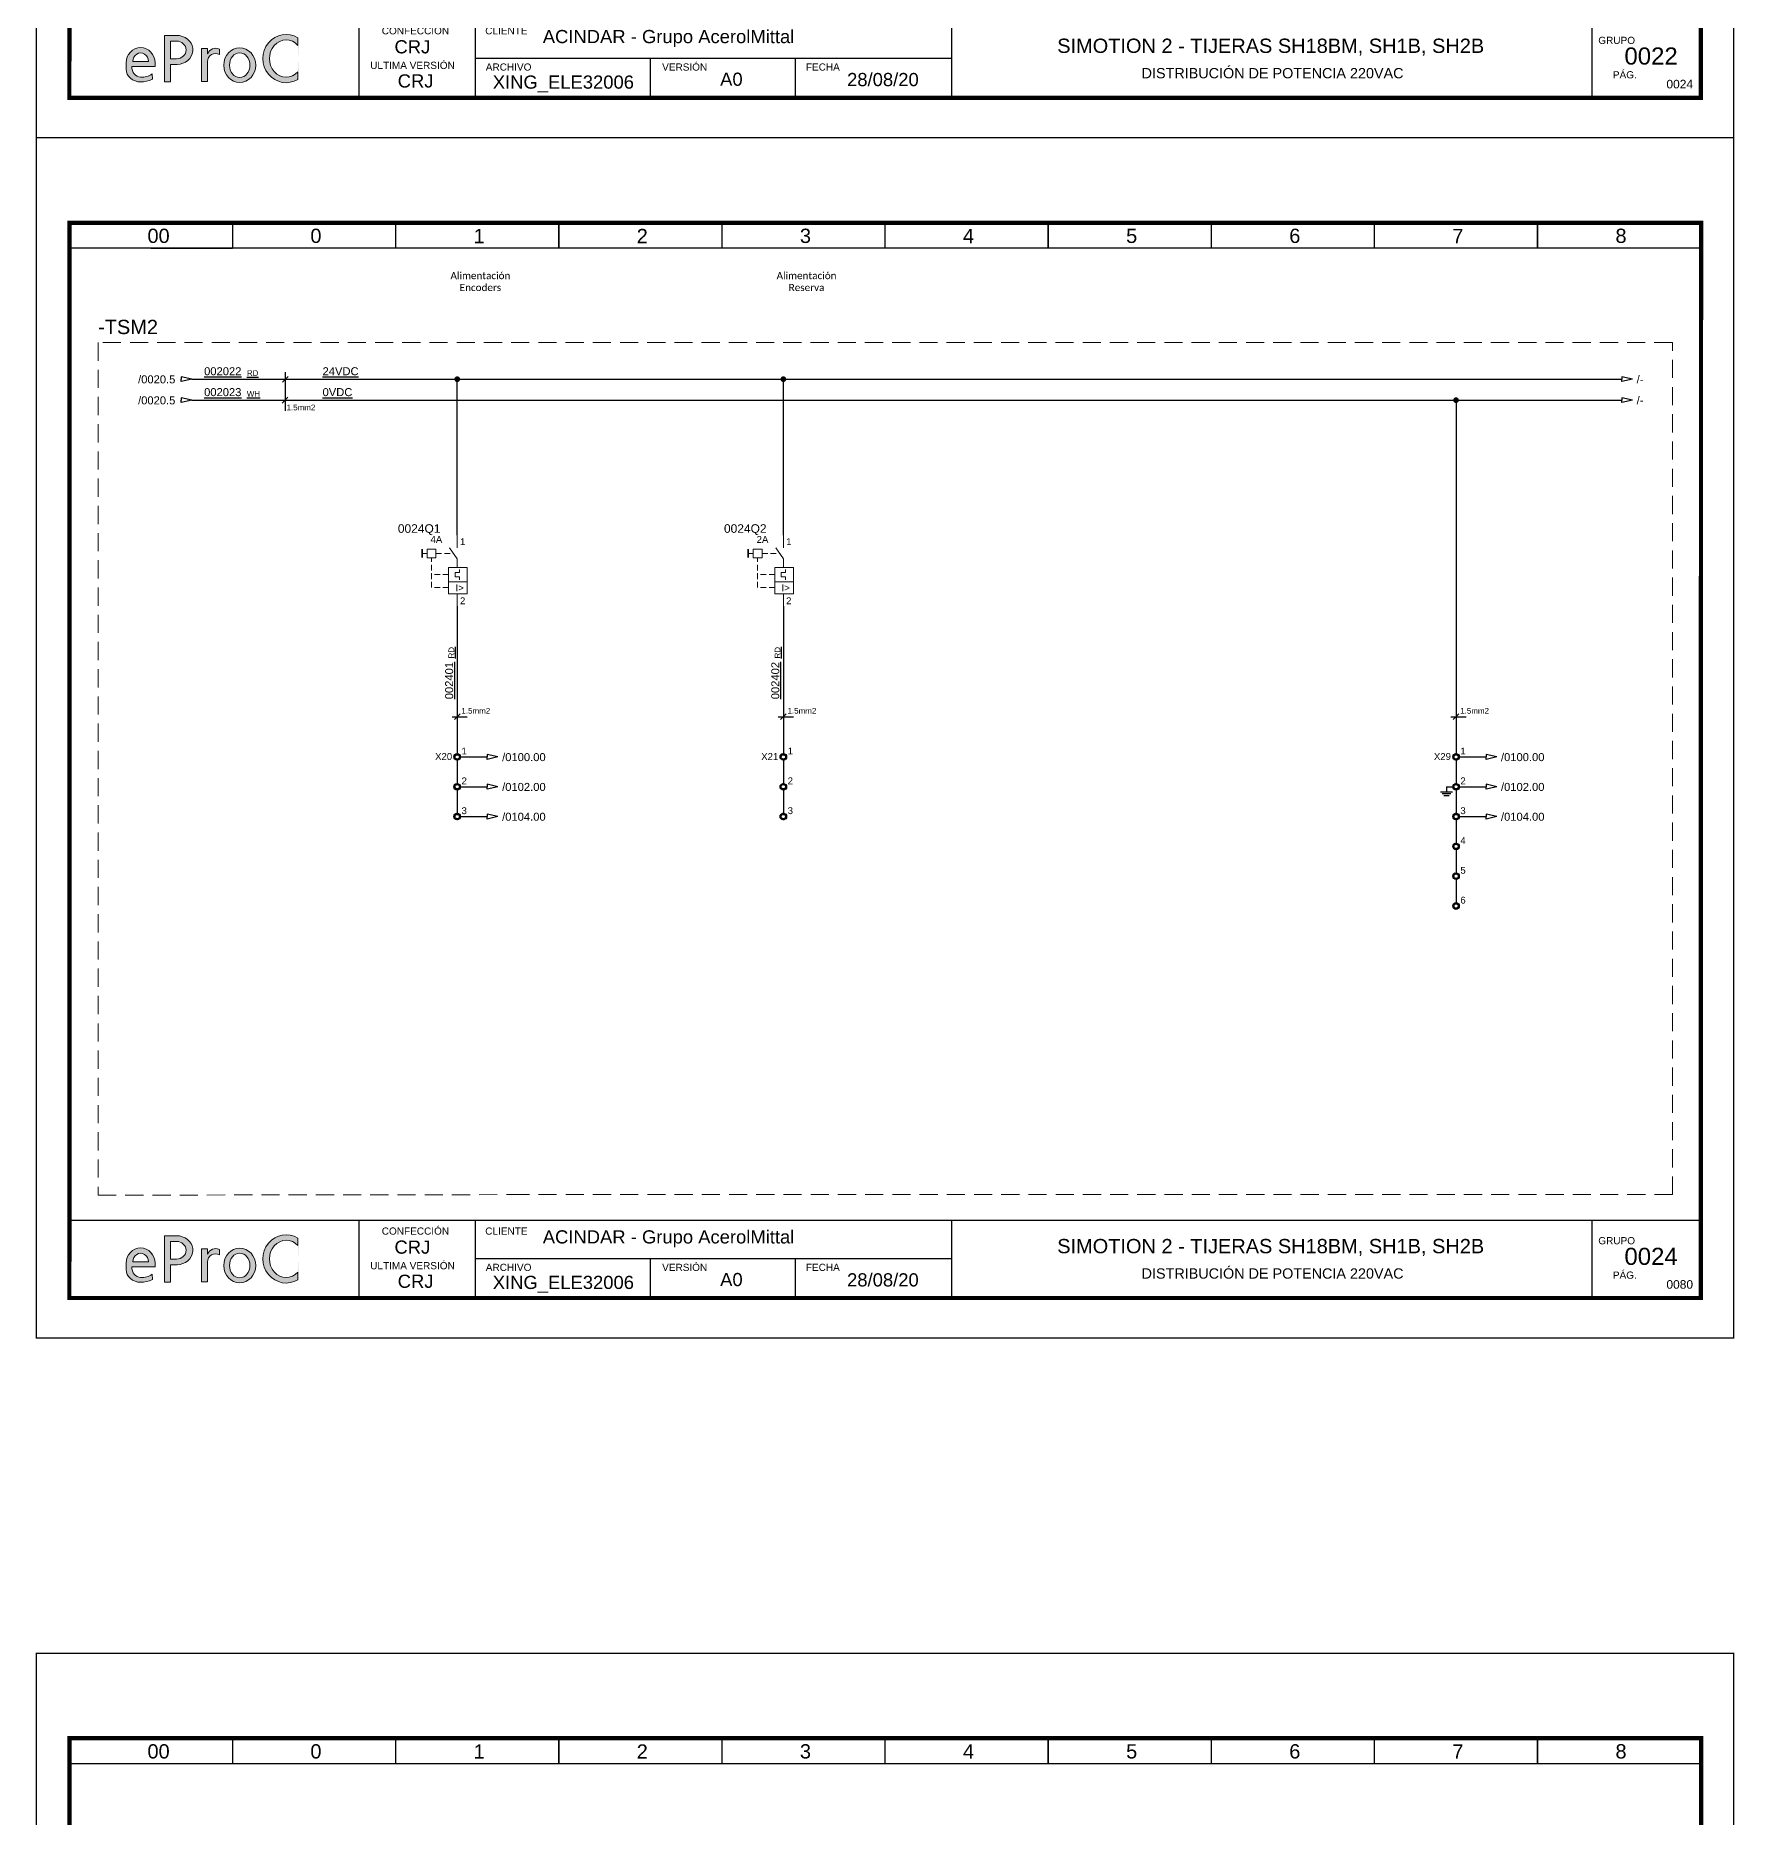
# Model space of a CAD drawing. Header units: millimetres. Extents: x -5035 to 14510, y -7775 to 12.
# Drawn here: x 389.8 to 687, y -2168.1 to -1856.4 of the extents above; entities that cross this region are included whole.
import ezdxf
from ezdxf.enums import TextEntityAlignment as Align

# ---------------------------------------------------------------- set-up
doc = ezdxf.new("R2010")
doc.units = ezdxf.units.MM
for name, pattern in [('DASHED', [0.75, 0.5, -0.25]), ('DASHEDX2', [1.5, 1, -0.5]), ('HIDDEN2', [4.762499999999999, 3.175, -1.5875])]:
    doc.linetypes.add(name, pattern=pattern)
for name, color, linetype, lineweight in [('07 - FISICO', 6, 'Continuous', 25), ('Cables eProC', 81, 'Continuous', 25), ('eProC - L2', 41, 'Continuous', 20), ('Referencias eProC', 61, 'Continuous', 25), ('Rótulo eProC', 222, 'Continuous', 25), ('Textos eProC', 41, 'Continuous', 25)]:
    doc.layers.add(name, color=color, linetype=linetype, lineweight=lineweight)
doc.layers.add('TEXTOS', color=150, linetype='Continuous')
doc.styles.get("Standard").update_dxf_attribs({"font": 'arial.ttf'})

# ---------------------------------------------------------------- blocks, each defined once
blk = doc.blocks.new('eProC - Rótulo')
at = {"layer": 'eProC - L2', "lineweight": 0}
h = blk.add_hatch(color=256, dxfattribs=at)
h.dxf.hatch_style = 1
edge = h.paths.add_edge_path()
edge.add_ellipse((18.25213672028826, -196.9261742999511), major_axis=(0, 2.69398394157768), ratio=0.9394639537380453, start_angle=270, end_angle=450)
edge.add_line((15.721235915227, -196.9261742999488), (15.721235915227, -198.0262406689194))
edge.add_ellipse((18.25213672028826, -198.0262406689176), major_axis=(-2.530900805061371, 0), ratio=0.8765219452336325, start_angle=0, end_angle=90.00000003045925)
edge.add_arc((18.27335383050047, -195.5607843947532), 4.683894425901206, 269.7404606443341, 295.7776069626162)
edge.add_line((20.31028205640587, -199.7785788889764), (20.29822599010674, -198.8274645321544))
edge.add_arc((18.53107238730183, -196.3659306924278), 3.030178328089625, 264.718299702173, 305.6748497988437, ccw=False)
edge.add_ellipse((18.25213672028826, -197.5293953656246), major_axis=(0, -1.853847971147125), ratio=0.8438195784126398, start_angle=270, end_angle=360, ccw=False)
edge.add_line((16.68782350683375, -197.5293953656246), (20.78303752534953, -197.5293953656246))
edge.add_line((20.78303752534953, -197.5293953656246), (20.78303752534964, -196.9261742999511))
edge = h.paths.add_edge_path(flags=16)
edge.add_line((19.61407906036493, -196.6747056132363), (16.8901943802116, -196.6747056132363))
edge.add_ellipse((18.25213672028826, -196.6524970348587), major_axis=(0, 1.493762606582783), ratio=0.9118536529786326, start_angle=269.14812120263406, end_angle=450.85187879736594, ccw=False)
edge = h.paths.add_edge_path()
edge.add_ellipse((24.53606879678694, -194.6480166949741), major_axis=(2.859551306712874, 0), ratio=0.8879042817777737, start_angle=271.7431843167558, end_angle=440.0131197538371)
edge.add_line((25.03197981647497, -192.1474811884746), (22.43893209419025, -192.1474811884746))
edge.add_line((22.43893209419025, -192.1474811884746), (22.43893209419025, -197.188480772912))
edge.add_line((22.43893209419025, -197.188480772912), (22.43893209419025, -200.2321034925712))
edge.add_line((22.43893209419025, -200.2321034925712), (23.45480529619465, -200.2321034925712))
edge.add_line((23.45480529619465, -200.2321034925712), (23.45480529619465, -197.1858495332467))
edge.add_line((23.45480529619465, -197.1858495332467), (24.62305523908697, -197.1858495332467))
edge = h.paths.add_edge_path(flags=16)
edge.add_line((23.45480529619465, -196.1897923405218), (23.45480529619465, -193.1062410494224))
edge.add_line((23.45480529619465, -193.1062410494224), (24.53606879676522, -193.1062410494224))
edge.add_ellipse((24.53606879678694, -194.6480166949741), major_axis=(1.681458667494562, 0), ratio=0.9169274721736568, start_angle=270, end_angle=450, ccw=False)
edge.add_line((24.53606879683048, -196.1897923405218), (23.45480529619465, -196.1897923405218))
h.paths.add_polyline_path([(28.88337502731326, -200.1686943225809), (29.96274090268548, -200.1686943225809), (29.96274090268548, -196.6621550902314, -0.5790308252155739), (32.03007794970472, -195.4418327159001), (32.03007794970472, -194.4851599634876, 0.4270023526849942), (29.96274090268548, -195.3092403231453), (29.96274090268548, -194.3667890582274), (28.88337502731326, -194.3667890582274)])
edge = h.paths.add_edge_path()
edge.add_ellipse((35.59266709558801, -197.314602608275), major_axis=(0, 3.050109259531877), ratio=0.9167500623092966, start_angle=0, end_angle=360)
edge = h.paths.add_edge_path(flags=16)
edge.add_ellipse((35.59266709558801, -197.314602608275), major_axis=(0, 2.152249407964542), ratio=0.8331707360348017, start_angle=0, end_angle=360)
edge = h.paths.add_edge_path()
edge.add_ellipse((43.71944930917152, -196.1511172593932), major_axis=(0, -3.250497670981453), ratio=0.9018554990975474, start_angle=135.331656941236, end_angle=404.668343058764, ccw=False)
edge.add_line((45.78028465666421, -193.8394023104156), (45.78028465666421, -192.5089534251097))
edge.add_ellipse((43.71944930917152, -196.1511172593932), major_axis=(0, -4.224315765563161), ratio=0.963019127378297, start_angle=149.5633998648684, end_angle=390.4366001351317)
edge.add_line((45.78028465666421, -199.7932810936768), (45.78028465666421, -198.4628322083709))
at = {"layer": 'eProC - L2', "lineweight": 5, "const_width": 0.233}
for points in [[(0, 0), (297, 0), (297, -210.0000000000002), (0, -210), (0, 0)], [(5.783499999999549, -189.4009999999998), (291.2164999999995, -189.4009999999998)], [(56.47486139750822, -202.9226231724861), (56.47486139750822, -189.3236231724859)], [(76.84365215121034, -202.9226231724861), (76.84365215121034, -189.3236231724859)], [(160.1370160879637, -203), (160.1370160879637, -189.4009999999998)], [(76.84365215121034, -196.123123172486), (160.1370160879637, -196.123123172486)], [(107.4632783138395, -202.9226231724861), (107.4632783138395, -196.123123172486)], [(132.7952386088173, -202.9226231724861), (132.7952386088173, -196.123123172486)]]:
    blk.add_lwpolyline(points, dxfattribs=at)
at = {"layer": 'eProC - L2', "lineweight": 40, "const_width": 0.75}
blk.add_lwpolyline([(5.783499999999549, -203), (291.2505000000001, -203), (291.2850000000003, -14.87246776690426), (5.817999999999756, -14.87246776690426)], close=True, dxfattribs=at)
at = {"layer": 'eProC - L2', "lineweight": 5, "const_width": 0.233}
for points in [[(34.34049999999991, -19.30656616285751), (5.783499999999663, -19.30656616285751), (5.783499999999549, -14.87246776690426), (34.34049999999979, -14.87246776690426)], [(62.89750000000026, -19.30656616285751), (34.34050000000002, -19.30656616285751), (34.34049999999979, -14.87246776690426), (62.89750000000004, -14.87246776690426)], [(91.4375, -19.30656616285796), (62.88049999999976, -19.30656616285796), (62.88049999999976, -14.87246776690426), (91.4375, -14.87246776690426)], [(119.9608131526145, -19.30656616285796), (91.40381315261425, -19.30656616285796), (91.40381315261413, -14.87246776690472), (119.9608131526143, -14.87246776690472)], [(148.517813152615, -19.30656616285796), (119.9608131526147, -19.30656616285796), (119.9608131526143, -14.87246776690472), (148.5178131526145, -14.87246776690472)], [(177.0578131526145, -19.30656616285842), (148.5008131526142, -19.30656616285842), (148.5008131526142, -14.87246776690472), (177.0578131526145, -14.87246776690472)], [(205.581126305229, -19.30656616285751), (177.0241263052287, -19.30656616285751), (177.0241263052285, -14.87246776690426), (205.5811263052287, -14.87246776690426)], [(234.1381263052294, -19.30656616285751), (205.5811263052292, -19.30656616285751), (205.5811263052287, -14.87246776690426), (234.138126305229, -14.87246776690426)], [(262.6781263052289, -19.30656616285796), (234.1211263052287, -19.30656616285796), (234.1211263052287, -14.87246776690426), (262.6781263052289, -14.87246776690426)], [(291.2014394578434, -19.30656616285751), (262.6444394578432, -19.30656616285751), (262.644439457843, -14.87246776690426), (291.2014394578432, -14.87246776690426)]]:
    blk.add_lwpolyline(points, close=True, dxfattribs=at)
at = {"layer": 'eProC - L2', "lineweight": 0, "const_width": 0.233}
blk.add_lwpolyline([(272.2141748043123, -203), (272.2141748043123, -189.4009999999998)], dxfattribs=at)
at = {"layer": 'eProC - L2', "lineweight": 0}
for points in [[(22.43893209419025, -197.188480772912), (22.43893209419025, -192.1474811884746), (25.03197981648179, -192.1474811884746)], [(23.45480529619465, -197.188480772912), (23.45480529619465, -200.2321034925712), (22.43893209419025, -200.2321034925712), (22.43893209419025, -192.1474811884746), (23.45480529619465, -192.1474811884746)], [(23.45480529619465, -193.1062410494224), (23.45480529619465, -196.1897923405218)], [(24.5360687967883, -193.1062410494224), (23.45480529619465, -193.1062410494224), (23.45480529619465, -196.1897923405218), (24.5360687967883, -196.1897923405218)], [(45.78028465666421, -192.5089534251097), (45.78028465666421, -193.8394023104156)], [(29.96274090268548, -196.6284768904829), (29.96274090268548, -200.1686943225809), (28.88337502731326, -200.1686943225809), (28.88337502731326, -194.3667890582274), (29.96274090268548, -194.3667890582274), (29.96274090268548, -195.3092403231431)], [(32.03007794970472, -195.4418327159001), (32.03007794970472, -194.4851599634871)], [(15.721235915227, -196.9261742999511), (15.721235915227, -198.0262406689176)], [(20.78303752534953, -197.5293953656246), (16.68782350683296, -197.5293953656246)], [(16.89019438021217, -196.6747056132363), (19.61407906036425, -196.6747056132363)], [(20.31028205640587, -199.7785788889755), (20.29822599010674, -198.8274645321535)], [(20.78303752534953, -197.5293953656246), (20.78303752534953, -196.9261742999511)], [(24.62305523906866, -197.1858495332467), (23.45480529619465, -197.1858495332467)], [(45.78028465666421, -198.4628322083713), (45.78028465666421, -199.7932810936768)]]:
    blk.add_lwpolyline(points, dxfattribs=at)
for centre, radius, start, end in [((31.34663979589845, -196.6453159903344), 1.384001337398694, 60.40847701888465, 180.6971331110832), ((31.39091835090221, -195.8868887166072), 1.540574078083927, 65.48798580094844, 157.9783705209563), ((18.53107238730195, -196.3659306924278), 3.030178328089643, 264.7182996994936, 305.674849798842), ((18.27335383050047, -195.5607843947532), 4.683894425901305, 269.7404606254545, 295.7776069626336)]:
    blk.add_arc(centre, radius, start, end, dxfattribs=at)
for centre, major_axis, ratio, start_param, end_param in [((24.53606879678694, -194.6480166949741), (1.681458667494562, 0), 0.9169274721736568, 4.71238898038469, 7.853981633974483), ((24.53606879678694, -194.6480166949741), (2.859551306712874, 0), 0.8879042817777737, 4.742813286181207, 7.679677691676559), ((43.71944930917152, -196.1511172593932), (0, -4.224315765563161), 0.963019127378297, 2.610373768118795, 6.814404192650585), ((43.71944930917152, -196.1511172593932), (0, -3.250497670981453), 0.9018554990975474, 2.361982995804007, 7.062794964965373), ((18.25213672028826, -196.9261742999511), (0, 2.69398394157768), 0.9394639537380453, 4.71238898038469, 7.853981633974483), ((18.25213672028826, -196.6524970348587), (0, 1.493762606582783), 0.9118536529786326, 4.697520890542724, 7.868849723816449), ((18.25213672028826, -198.0262406689176), (-2.530900805061371, 0), 0.8765219452336325, 0, 1.570796327326511), ((18.25213672028826, -197.5293953656246), (0, -1.853847971147125), 0.8438195784126398, 4.71238898038469, 6.283185307179586)]:
    blk.add_ellipse(centre, major_axis=major_axis, ratio=ratio, start_param=start_param, end_param=end_param, dxfattribs=at)
for major_axis, ratio in [((0, 3.050109259531877), 0.9167500623092966), ((0, 2.152249407964542), 0.8331707360348017)]:
    blk.add_ellipse((35.59266709558801, -197.314602608275), major_axis=major_axis, ratio=ratio, dxfattribs=at)
at = {"layer": 'eProC - L2', "lineweight": 20, "char_height": 2.5, "attachment_point": 7}
for s, insert in [('{\\fArial|b0|i0|c0|p18;00}', (19.45209767577444, -18.45176193203861)), ('{\\fArial|b0|i0|c0|p18;0}', (47.95841082838848, -18.45176193204053)), ('{\\fArial|b0|i0|c0|p18;1}', (76.51541082838872, -18.45176193203906)), ('{\\fArial|b0|i0|c0|p18;2}', (105.0554108283887, -18.45176193203906)), ('{\\fArial|b0|i0|c0|p18;3}', (133.6124108283885, -18.45176193203906)), ('{\\fArial|b0|i0|c0|p18;4}', (162.1354108283886, -18.45176193203906)), ('{\\fArial|b0|i0|c0|p18;5}', (190.6924108283889, -18.45176193203906)), ('{\\fArial|b0|i0|c0|p18;6}', (219.2324108283888, -18.45176193203906)), ('{\\fArial|b0|i0|c0|p18;7}', (247.7714108283886, -18.45176193203906)), ('{\\fArial|b0|i0|c0|p18;8}', (276.3114108283885, -18.45176193203906))]:
    blk.add_mtext(s, dxfattribs=dict(at, insert=insert))
at = {"layer": 'eProC - L2', "attachment_point": 7}
for s, insert, char_height in [('{\\fArial|b0|i0|c0|p18;CONFECCIÓN }', (60.44413231986846, -191.9323770540059), 1.255239842187869), ('{\\fArial|b0|i0|c0|p18;CRJ}', (62.66984818896753, -195.2786288782686), 2.305149634601388), ('{\\fArial|b0|i0|c0|p18;CLIENTE}', (78.54848969712793, -191.9323770540059), 1.255239842187869), ('{\\fArial|b0|i0|c0|p18;ACINDAR - Grupo AcerolMittal}', (88.62083612340257, -194.1530265221377), 2.305149634601388), ('{\\fArial|b0|i0|c0|p18;GRUPO}', (273.3085936568314, -193.6147217329662), 1.255239842187869), ('{\\fArial|b0|i0|c0|p18;ULTIMA VERSIÓN}', (58.41840193245116, -197.989487357172), 1.255239842187869), ('{\\fArial|b0|i0|c0|p18;CRJ}', (63.23684171670493, -201.2539878171506), 2.305149634601388), ('{\\fArial|b0|i0|c0|p18;ARCHIVO}', (78.64627760704661, -198.2800028847432), 1.255239842187869), ('{\\fArial|b0|i0|c0|p18;XING_ELE32006}', (79.87327899639467, -202.087657779754), 2.305149634601388), ('{\\fArial|b0|i0|c0|p18;VERSIÓN}', (109.503126452717, -198.2800028847432), 1.255239842187869), ('{\\fArial|b0|i0|c0|p18;A0}', (119.6550813409899, -200.9525265221378), 2.305149634601388), ('{\\fArial|b0|i0|c0|p18;FECHA}', (134.6501022744314, -198.2800028847432), 1.255239842187869), ('{\\fArial|b0|i0|c0|p18;28/08/20}', (141.867730192314, -201.0108573813513), 2.305149634601388), ('{\\fArial|b0|i0|c0|p18;PÁG.}', (275.8581421672325, -199.6374450480862), 1.255239842187869)]:
    blk.add_mtext(s, dxfattribs=dict(at, insert=insert, char_height=char_height))
at = {"layer": 'eProC - L2', "insert": (215.9882582192838, -192.6668423217829), "char_height": 2.5, "width": 89.0142959662885, "attachment_point": 2}
blk.add_mtext('{\\fArial|b0|i0|c0|p18;SIMOTION 2 - TIJERAS SH18BM, SH1B, SH2B}', dxfattribs=at)
at = {"layer": 'eProC - L2'}
for tag, p in [('GR', (284.9388241817146, -193.1055635700077)), ('PG', (284.9388241817146, -198.932405996431))]:
    blk.add_attdef(tag, text='', height=3, dxfattribs=at).set_placement(p, align=Align.MIDDLE)
blk.add_attdef('DESCRIPCIÓN', text='', height=1.8, dxfattribs=at).set_placement((216.3124805672701, -199.6093158954159), align=Align.CENTER)
blk = doc.blocks.new('NODO')
at = {"layer": 'Cables eProC', "const_width": 0.5}
blk.add_lwpolyline([(-0.25, 0, 1), (0.25, 0, 1)], format="xyb", close=True, dxfattribs=at)
blk = doc.blocks.new('eProC - Referencia Cable #2')
at = {"layer": 'Referencias eProC'}
for points in [[(1.863388116944407, 0), (0, 0.4313419375321246), (0, 0)], [(1.863388116944407, 0), (0, -0.4313419375321246), (0, 0)]]:
    blk.add_lwpolyline(points, dxfattribs=at)
blk.add_attdef('/XX.X', (2.592609803645246, -0.7328899879939854), '', height=1.4, dxfattribs=at)
blk = doc.blocks.new('eProC - Referencia Cable')
at = {"layer": 'Referencias eProC'}
for points in [[(0, 0), (-1.863388116944407, 0.4313419375316698), (-1.863388116944407, 0)], [(0, 0), (-1.863388116944407, -0.4313419375316698), (-1.863388116944407, 0)]]:
    blk.add_lwpolyline(points, dxfattribs=at)
blk.add_attdef('/XX.X', text='', height=1.4, dxfattribs=at).set_placement((-2.869272252259179, -0.7328899879939854), align=Align.RIGHT)
blk = doc.blocks.new('eProC_B2_02')
at = {"layer": 'eProC - L2'}
for p, q in [((-1.331563306182943, 10.18982211213552), (0.009941017618984915, 8.300840761683503)), ((0, 10.19721774939171), (0, 12.40986733974205)), ((-1.499999996095539, 2.300840777300436), (-1.499999996095539, 6.800840765587964)), ((0.009941017618984915, 8.300840761683503), (0.009941017618984915, 6.800840765587964)), ((0.3845583545262343, 6.453668648362509), (0.3845583545262343, 5.91292172775502)), ((-0.3646763192882645, 5.169387220831595), (-0.3646763192882645, 5.91292172775502)), ((-0.3646763192882645, 5.912921727755929), (0.3845583545262343, 5.91292172775502)), ((0.3845583545262343, 5.169387220831595), (-0.3646763192882645, 5.169387220831595)), ((0.3845583545253248, 5.169387220831595), (0.3845583545253248, 4.628640300224106)), ((-1.499999996095539, 2.300840777300436), (-1.499999996096449, 2.160429660709269)), ((1.762886629446257, 2.160429660710179), (-1.499999996095539, 2.160429660710179)), ((0, 2.160429660709269), (0, 0))]:
    blk.add_line(p, q, dxfattribs=at)
at = {"layer": 'eProC - L2', "linetype": 'DASHED', "ltscale": 2}
for p, q in [((-4.501971210728698, 3.257474392770746), (-4.506174109079438, 8.495331438862195)), ((-1.499999996095539, 5.538620032202743), (-4.503801620218837, 5.538620032203653)), ((-1.499999996095539, 3.257474392769836), (-4.501971210728698, 3.257474392769836))]:
    blk.add_line(p, q, dxfattribs=at)
at = {"layer": 'eProC - L2', "const_width": 0.2999999992191403}
blk.add_lwpolyline([(-6.156625660514692, 8.495331438861285), (-6.156625660514692, 9.995331434957734)], dxfattribs=at)
at = {"layer": 'eProC - L2'}
blk.add_lwpolyline([(-3.730610910379255, 8.495331438862195), (-5.285348143732335, 8.495331438862195), (-5.285348143732335, 9.995331434957734), (-3.730610910379255, 9.995331434957734)], close=True, dxfattribs=at)
for points in [[(-1.331563306182943, 10.18982211213552), (0.009941017618984915, 8.300840761683503)], [(-1.499999996095539, 6.800840765587964), (1.762886629446257, 6.800840765587964)], [(1.762886629446257, 6.800840765587964), (1.762886629446257, 2.160429660710179)], [(1.762886629446257, 4.275268926257013), (-1.499999996095539, 4.275268926257013)]]:
    blk.add_lwpolyline(points, dxfattribs=at)
at = {"layer": 'eProC - L2', "linetype": 'DASHEDX2'}
for points in [[(-6.156625660514692, 9.24533143690951), (-5.285348143732335, 9.24533143690951)], [(-3.730610910379255, 9.24533143690951), (-0.6608111442819791, 9.24533143690951)]]:
    blk.add_lwpolyline(points, dxfattribs=at)
at = {"layer": 'eProC - L2'}
for s, p in [('1', (0.4848877061667736, 10.7000268527263)), ('2', (0.4848877061667736, 0.3497464489091726))]:
    blk.add_text(s, height=1.2, dxfattribs=at).set_placement(p)
at = {"layer": 'eProC - L2', "insert": (-0.3089261357163195, 3.827249148566807), "char_height": 1.2, "attachment_point": 1}
blk.add_mtext_dynamic_manual_height_columns('I>', width=6.615780392981833, gutter_width=35, heights=[0], dxfattribs=at)
at = {"layer": 'eProC - L2'}
for tag, height, p in [('GXX', 1.5, (-2.918523519643713, 14.77677116998893)), ('QXX.X', 1.5, (-2.932634342439997, 12.84283830046206)), ('XX-XXA', 1.2, (-2.621621016334757, 11.08450197341062))]:
    blk.add_attdef(tag, text='', height=height, dxfattribs=at).set_placement(p, align=Align.RIGHT)
blk = doc.blocks.new('eProC - Borne 2.0')
at = {"layer": 'Cables eProC'}
h = blk.add_hatch(dxfattribs=at)
h.set_pattern_fill('ANSI31', color=256, scale=0.0279171615287314)
h.set_pattern_definition([(45, (-2462.882078904184, -2995.577827000979), (-0.06267581517531662, 0.06267581517531662), [])])
edge = h.paths.add_edge_path()
edge.add_arc((0, -0.4535599239779913), 0.5742361460052544, 0, 360)
edge = h.paths.add_edge_path(flags=17)
edge.add_arc((2.775557561562891e-17, -0.4535599239779913), 0.3850599639098976, 0, 360)
for radius in [0.5742361460052052, 0.3850599639097176]:
    blk.add_circle((0, -0.4535599239779913), radius, dxfattribs=at)
blk = doc.blocks.new('eProC - Tierra')
at = {"layer": '07 - FISICO', "color": 93, "true_color": 0x56c936}
for points in [[(-1.041919624910968, 0), (0, 0)], [(-2.220446049250313e-16, 0), (1.041919624910968, 0)], [(-0.7510130161441504, -0.3294912466956249), (0, -0.3294912466956249)], [(-0.4601064073773324, -0.6589824933912498), (0, -0.6589824933912498)], [(0, -0.3294912466956249), (0.75101301614415, -0.3294912466956249)], [(-2.220446049250313e-16, -0.6589824933912498), (0.4601064073773319, -0.6589824933912498)]]:
    blk.add_lwpolyline(points, dxfattribs=at)

msp = doc.modelspace()

# ---------------------------------------------------------------- linework, layer by layer
at = {"layer": 'Cables eProC'}
for p, q in [((409.9809344453869, -1893.572430987658), (424.259434445387, -1893.572430987658)), ((424.259434445387, -1893.572430987658), (417.1201844453869, -1893.572430987658)), ((417.120184445387, -1916.514828019156), (667.3407338885453, -1916.514828019156)), ((463.5691611864951, -1943.825746791522), (463.5691611864947, -1916.514828019156)), ((520.6324743391091, -1943.825746791522), (520.6324743391091, -1916.514828019156)), ((417.120184445387, -1920.187077821202), (667.2408857327144, -1920.187077821202)), ((638.3355607506165, -1920.187077821202), (638.3355607506165, -1982.025715544941)), ((463.5691611864951, -1956.235614131264), (463.5691611864951, -1982.025715544939)), ((520.6324743391091, -1956.235614131266), (520.6324743391091, -1982.025715544941)), ((463.5691611864951, -1983.17418783695), (463.5691611864951, -1987.241776831258)), ((520.6324743391091, -1983.17418783695), (520.6324743391091, -1987.241776831258)), ((638.3355607506165, -1983.17418783695), (638.3355607506165, -1987.241776831258)), ((463.5691611864951, -1988.390249123269), (463.5691611864951, -1992.457838117577)), ((520.6324743391091, -1988.390249123269), (520.6324743391091, -1992.457838117577)), ((636.6873142514481, -1987.816012977263), (636.6873142514481, -1988.687995635275)), ((636.6873142514481, -1987.816012977263), (637.7861452508937, -1987.816012977263)), ((638.3355607506165, -1988.390249123269), (638.3355607506165, -1992.457838117577)), ((638.3355607506165, -1993.606310409588), (638.3355607506165, -1997.673899403896)), ((638.3355607506165, -1998.822371695907), (638.3355607506165, -2002.889960690215)), ((638.3355607506165, -2004.038432982226), (638.3355607506165, -2008.106021976534))]:
    msp.add_line(p, q, dxfattribs=at)
for points in [[(464.1433973325003, -1982.599951690944), (468.8371244391848, -1982.599951690944)], [(638.9097968966217, -1982.599951690944), (643.6035240033062, -1982.599951690944)], [(464.1433973325003, -1987.816012977263), (468.8371244391848, -1987.816012977263)], [(638.9097968966217, -1987.816012977263), (643.6035240033062, -1987.816012977263)], [(464.1433973325003, -1993.032074263582), (468.8371244391848, -1993.032074263582)], [(638.9097968966217, -1993.032074263582), (643.6035240033062, -1993.032074263582)]]:
    msp.add_lwpolyline(points, dxfattribs=at)
at = {"layer": 'eProC - L2', "linetype": 'HIDDEN2'}
msp.add_lwpolyline([(400.7348825513146, -1910.104082474096), (400.7348825513146, -2024.455544633455), (400.7348825513146, -2059.268623416243), (473.0317321427702, -2059.179536053434), (676.201882421685, -2059.179536053434), (676.2018824216852, -1910.104082474096), (400.7348825513146, -1910.104082474096)], dxfattribs=at)
at = {"layer": 'TEXTOS'}
for p, q in [((433.9873871880571, -1916.024413036577), (432.9873871880571, -1917.024413036577)), ((433.4563634324159, -1915.279096116688), (433.4563634324159, -1922.070185268841)), ((433.9563634324159, -1919.687077821202), (432.9563634324159, -1920.687077821202)), ((462.661551347046, -1975.575055068146), (465.3269827859127, -1975.575055068146)), ((464.0691611864951, -1975.044148650674), (463.0691611864951, -1976.044148650674)), ((519.72486449966, -1975.575055068148), (522.3902959385267, -1975.575055068148)), ((521.1324743391091, -1975.044148650675), (520.1324743391091, -1976.044148650675)), ((637.4279509111675, -1975.575055068148), (640.0933823500342, -1975.575055068148)), ((638.8355607506165, -1975.044148650675), (637.8355607506165, -1976.044148650675))]:
    msp.add_line(p, q, dxfattribs=at)

# ---------------------------------------------------------------- block references
for p in [(463.5691611864951, -1982.146391766966), (520.6324743391091, -1982.146391766966), (638.3355607506165, -1982.146391766966), (463.5691611864951, -1987.362453053285), (520.6324743391091, -1987.362453053285), (638.3355607506165, -1987.362453053285), (463.5691611864951, -1992.578514339604), (520.6324743391091, -1992.578514339604), (638.3355607506165, -1992.578514339604), (638.3355607506165, -1997.794575625923), (638.3355607506165, -2003.010636912242), (638.3355607506165, -2008.226698198562)]:
    msp.add_blockref('eProC - Borne 2.0', p)
at = {"color": 1}
msp.add_blockref('eProC - Tierra', (636.6873142514481, -1988.687995635275), dxfattribs=at)
at = {"layer": 'Cables eProC'}
ref = msp.add_blockref('eProC - Rótulo', (389.9189344453871, -1664.265864824801), dxfattribs=at)
ref.add_attrib('HOJA', '0022', dxfattribs={"layer": 'Rótulo eProC', "color": 6, "height": 3}).set_placement((672.460216396531, -1859.973996971705), align=Align.MIDDLE)
ref.add_attrib('SIG', '0024', dxfattribs={"layer": 'Rótulo eProC', "color": 6, "height": 1.5}).set_placement((679.8076737603978, -1865.637498383564), align=Align.RIGHT)
ref.add_attrib('DESCRIPCIÓN', 'DISTRIBUCIÓN DE POTENCIA 220VAC', dxfattribs={"layer": 'Rótulo eProC', "color": 6, "height": 1.8}).set_placement((606.2314150126576, -1863.875180720217), align=Align.CENTER)
ref = msp.add_blockref('eProC - Rótulo', (389.9189344453871, -1874.265864824801), dxfattribs=at)
ref.add_attrib('HOJA', '0024', dxfattribs={"layer": 'Rótulo eProC', "color": 6, "height": 3}).set_placement((672.460216396531, -2069.973996971705), align=Align.MIDDLE)
ref.add_attrib('SIG', '0080', dxfattribs={"layer": 'Rótulo eProC', "color": 6, "height": 1.5}).set_placement((679.8076737603978, -2075.637498383564), align=Align.RIGHT)
ref.add_attrib('DESCRIPCIÓN', 'DISTRIBUCIÓN DE POTENCIA 220VAC', dxfattribs={"layer": 'Rótulo eProC', "color": 6, "height": 1.8}).set_placement((606.2314150126576, -2073.875180720217), align=Align.CENTER)
for name, p, values in [('eProC - Referencia Cable', (417.1201844453869, -1916.510647107078), {'/XX.X': '/0020.5'}), ('eProC - Referencia Cable #2', (667.3407338885453, -1916.514828019156), {'/XX.X': '/-'}), ('eProC - Referencia Cable', (417.1201844453869, -1920.187077821202), {'/XX.X': '/0020.5'}), ('eProC - Referencia Cable #2', (667.3407338885452, -1920.187077821226), {'/XX.X': '/-'}), ('eProC - Referencia Cable #2', (468.8371244391848, -1982.599951690944), {'/XX.X': '/0100.00'}), ('eProC - Referencia Cable #2', (643.6035240033062, -1982.599951690944), {'/XX.X': '/0100.00'}), ('eProC - Referencia Cable #2', (468.8371244391848, -1987.816012977263), {'/XX.X': '/0102.00'}), ('eProC - Referencia Cable #2', (643.6035240033062, -1987.816012977263), {'/XX.X': '/0102.00'}), ('eProC - Referencia Cable #2', (468.8371244391848, -1993.032074263582), {'/XX.X': '/0104.00'}), ('eProC - Referencia Cable #2', (643.6035240033062, -1993.032074263582), {'/XX.X': '/0104.00'})]:
    msp.add_blockref(name, p, dxfattribs=at).add_auto_attribs(values)
at = {"layer": 'Cables eProC', "xscale": -1, "rotation": 180}
for p in [(463.5691611864947, -1916.514828019156), (520.6324743391091, -1916.514828019156), (638.3355607506165, -1920.187077821202)]:
    msp.add_blockref('NODO', p, dxfattribs=at)
at = {"layer": 'Cables eProC'}
ref = msp.add_blockref('eProC - Rótulo', (389.9189344453871, -2139.409849186785), dxfattribs=at)
ref.add_attrib('HOJA', '0080', dxfattribs={"layer": 'Rótulo eProC', "color": 6, "height": 3}).set_placement((672.460216396531, -2335.117981333689), align=Align.MIDDLE)
ref.add_attrib('SIG', '0084', dxfattribs={"layer": 'Rótulo eProC', "color": 6, "height": 1.5}).set_placement((679.8076737603978, -2340.781482745549), align=Align.RIGHT)
ref.add_attrib('DESCRIPCIÓN', 'DISPOSICIÓN SIMOTION', dxfattribs={"layer": 'Rótulo eProC', "color": 6, "height": 1.8}).set_placement((606.2314150126576, -2339.019165082202), align=Align.CENTER)
at = {"layer": 'eProC - L2', "color": 4}
ref = msp.add_blockref('eProC_B2_02', (463.5691611864951, -1956.235614131264), dxfattribs=at)
ref.add_attrib('XX-XXA', '4A', dxfattribs={"height": 1.2}).set_placement((460.9475401701694, -1945.151112157853), align=Align.RIGHT)
ref.add_attrib('QXX.X', '0024Q1', dxfattribs={"height": 1.5}).set_placement((460.6365268440624, -1943.392775830785), align=Align.RIGHT)
ref = msp.add_blockref('eProC_B2_02', (520.6324743391094, -1956.235614131264), dxfattribs=at)
ref.add_attrib('XX-XXA', '2A', dxfattribs={"height": 1.2}).set_placement((518.0108533227838, -1945.151112157853), align=Align.RIGHT)
ref.add_attrib('QXX.X', '0024Q2', dxfattribs={"height": 1.5}).set_placement((517.6998399966767, -1943.392775830785), align=Align.RIGHT)

# ---------------------------------------------------------------- texts
at = {"layer": 'Cables eProC', "attachment_point": 1}
for s, insert, char_height in [('{\\L002022}', (419.2817835698725, -1914.426374714776), 1.4), ('{\\LRD}', (426.7599362474057, -1914.93834753303), 1), ('{\\L24VDC}', (440.0066830213173, -1914.426374714776), 1.4), ('{\\L002023}', (419.2817835698725, -1918.078970266041), 1.4), ('{\\LWH}', (426.7599362474057, -1918.590943084295), 1), ('{\\L0VDC}', (440.0066830213173, -1918.078970266041), 1.4)]:
    msp.add_mtext_dynamic_manual_height_columns(s, width=4.535518463554467, gutter_width=12.5, heights=[0], dxfattribs=dict(at, insert=insert, char_height=char_height))
at = {"layer": 'Cables eProC', "attachment_point": 1, "rotation": 90}
for s, insert, char_height in [('{\\LRD}', (462.0403940093917, -1965.380864247568), 1), ('{\\LRD}', (519.1037071620057, -1965.38086424757), 1), ('{\\L002401}', (461.4572869251593, -1972.511646952187), 1.4), ('{\\L002402}', (518.5206000777733, -1972.511646952188), 1.4)]:
    msp.add_mtext_dynamic_manual_height_columns(s, width=4.535518463554467, gutter_width=12.5, heights=[0], dxfattribs=dict(at, insert=insert, char_height=char_height))
at = {"layer": 'TEXTOS', "char_height": 1, "attachment_point": 1}
for insert in [(433.7015547342244, -1920.957242455961), (464.2957959078427, -1974.029632899112), (521.3591090604567, -1974.029632899114), (639.0621954719642, -1974.029632899114)]:
    msp.add_mtext_dynamic_manual_height_columns('1.5mm2', width=11.45518471732066, gutter_width=12.5, heights=[0], dxfattribs=dict(at, insert=insert))
at = {"layer": 'Textos eProC'}
for s, width, heights, insert, char_height, attachment_point in [('{\\fCalibri|b0|i0|c0|p34;\\H0.83333x;Alimentación ^JEncoders}', 23.56232573777652, [0], (467.6296919878575, -1897.76514680867), 1.5, 2), ('{\\fCalibri|b0|i0|c0|p34;\\H0.83333x;Alimentación ^JReserva}', 23.56232573777652, [0], (524.6930051404718, -1897.76514680867), 1.5, 2), ('-TSM2', 18.31215520775731, [0], (400.7348825513146, -1908.662965522196), 2.5, 7), ('\\pxql;X20', 1.2, [1.790739130511867], (459.6999031891447, -1981.927011305538), 1.2, 1), ('\\pxql;1', 1.2, [3.421988905219479], (464.3261271248031, -1980.974820985418), 1.2, 1), ('\\pxql;X21', 1.2, [1.790739130511867], (516.7632163417587, -1981.927011305538), 1.2, 1), ('\\pxql;1', 1.2, [3.421988905219479], (521.3894402774171, -1980.974820985418), 1.2, 1), ('\\pxql;X29', 1.2, [1.790739130511867], (634.4663027532662, -1981.927011305538), 1.2, 1), ('\\pxql;1', 1.2, [3.421988905219479], (639.0925266889245, -1980.974820985418), 1.2, 1), ('\\pxql;2', 1.2, [3.421988905219479], (464.3261271248031, -1986.190882271737), 1.2, 1), ('\\pxql;2', 1.2, [3.421988905219479], (521.3894402774171, -1986.190882271737), 1.2, 1), ('\\pxql;2', 1.2, [3.421988905219479], (639.0925266889245, -1986.190882271737), 1.2, 1), ('\\pxql;3', 1.2, [3.421988905219479], (464.3261271248031, -1991.406943558056), 1.2, 1), ('\\pxql;3', 1.2, [3.421988905219479], (521.3894402774171, -1991.406943558056), 1.2, 1), ('\\pxql;3', 1.2, [3.421988905219479], (639.0925266889245, -1991.406943558056), 1.2, 1), ('\\pxql;4', 1.2, [3.421988905219479], (639.0925266889245, -1996.623004844375), 1.2, 1), ('\\pxql;5', 1.2, [3.421988905219479], (639.0925266889245, -2001.839066130694), 1.2, 1), ('\\pxql;6', 1.2, [3.421988905219479], (639.0925266889245, -2007.055127417013), 1.2, 1)]:
    msp.add_mtext_dynamic_manual_height_columns(s, width=width, gutter_width=12.5, heights=heights, dxfattribs=dict(at, insert=insert, char_height=char_height, attachment_point=attachment_point))

doc.saveas('drawing.dxf')
